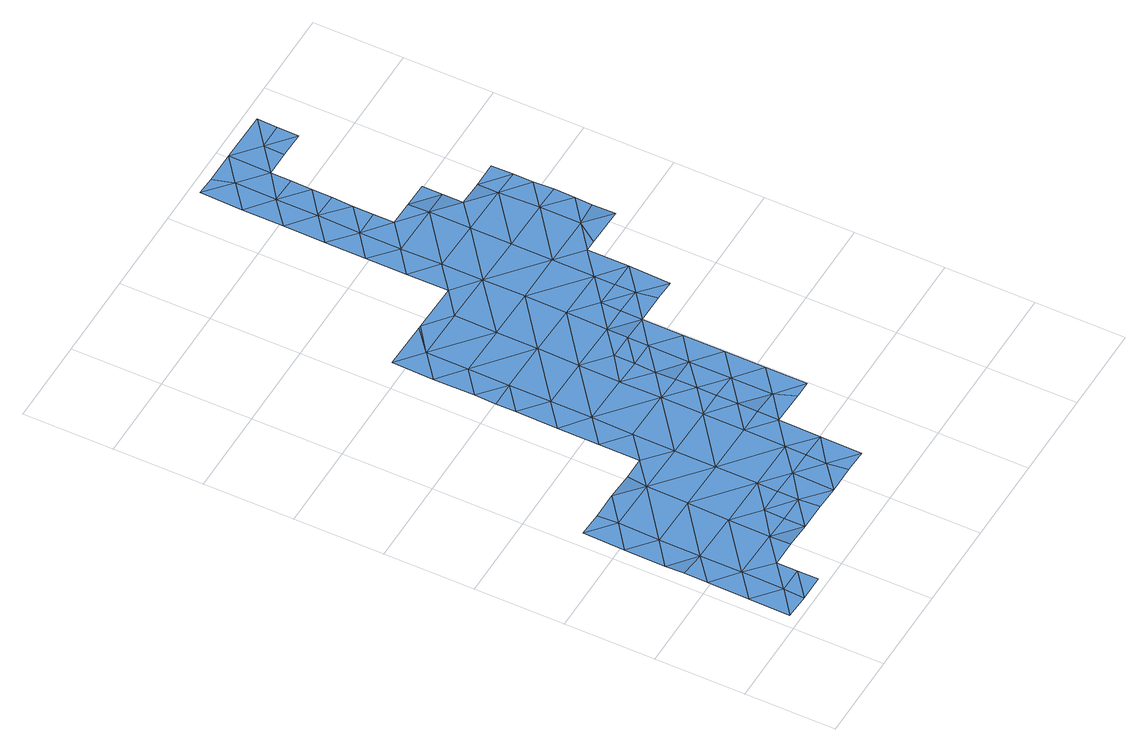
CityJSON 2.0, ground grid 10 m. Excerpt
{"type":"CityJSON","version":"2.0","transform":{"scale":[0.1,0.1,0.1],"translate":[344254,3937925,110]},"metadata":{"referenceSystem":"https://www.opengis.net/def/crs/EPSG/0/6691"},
"CityObjects":{
"waterbody1":{"type":"WaterBody","attributes":{"name":"5","class":"1140","function":"1","WaterBodyRiverFloodingRiskAttribute.description":"3","WaterBodyRiverFloodingRiskAttribute.rankOrg":"1","WaterBodyRiverFloodingRiskAttribute.adminType":"2","WaterBodyRiverFloodingRiskAttribute.scale":"L2"},"geometry":[{"type":"MultiSurface","lod":"1","boundaries":[[[0,1,2]],[[3,4,5]],[[1,6,7]],[[7,2,1]],[[8,6,1]],[[4,9,5]],[[5,9,10]],[[5,10,11]],[[12,5,11]],[[3,5,12]],[[4,8,1]],[[4,1,9]],[[9,1,0]]]}]},
"waterbody2":{"type":"WaterBody","attributes":{"name":"5","class":"1140","function":"1","WaterBodyRiverFloodingRiskAttribute.description":"3","WaterBodyRiverFloodingRiskAttribute.rankOrg":"2","WaterBodyRiverFloodingRiskAttribute.adminType":"2","WaterBodyRiverFloodingRiskAttribute.scale":"L2"},"geometry":[{"type":"MultiSurface","lod":"1","boundaries":[[[13,14,15]],[[16,14,13]],[[13,17,16]],[[13,18,17]],[[19,18,13]],[[19,20,18]],[[21,20,19]],[[22,20,21]],[[20,22,23]],[[24,23,22]],[[24,25,23]],[[26,27,28]],[[26,29,27]],[[26,30,29]],[[31,30,26]],[[31,32,30]],[[31,19,32]],[[31,21,19]],[[31,33,21]],[[19,34,32]],[[35,30,32]],[[36,30,35]],[[36,37,30]],[[36,38,37]],[[39,40,41]],[[40,39,42]],[[39,35,42]],[[43,44,45]],[[43,46,44]],[[47,48,49]],[[49,48,50]],[[46,49,50]],[[46,50,44]],[[17,44,50]],[[51,44,17]],[[52,17,50]],[[45,44,51]],[[45,51,53]],[[23,51,18]],[[54,55,56]],[[57,56,55]],[[58,56,57]],[[59,56,58]],[[60,56,59]],[[61,59,62]],[[63,62,64]],[[65,64,62]],[[66,67,57]],[[57,68,66]],[[68,57,69]],[[69,70,68]],[[27,68,70]],[[27,71,68]],[[72,71,27]],[[68,71,73]],[[73,66,68]],[[63,61,62]],[[59,58,62]],[[67,58,57]],[[69,57,55]],[[56,60,54]],[[42,35,32]],[[26,33,31]],[[37,29,30]],[[29,72,27]],[[26,28,33]],[[27,70,28]],[[23,25,53]],[[20,23,18]],[[18,51,17]],[[13,15,19]],[[19,15,34]],[[42,32,34]],[[40,42,74]],[[75,76,77]],[[76,75,78]],[[79,80,78]],[[81,82,83]],[[84,14,16]],[[52,16,17]],[[81,85,86]],[[87,85,88]],[[48,52,50]],[[88,89,90]],[[91,48,47]],[[92,93,94]],[[95,93,92]],[[93,95,96]],[[97,2,98]],[[99,100,101]],[[102,103,104]],[[103,89,105]],[[106,107,105]],[[107,96,108]],[[108,109,110]],[[111,101,112]],[[3,111,4]],[[110,109,6]],[[6,109,98]],[[97,98,113]],[[114,113,115]],[[116,117,115]],[[14,118,119]],[[113,98,120]],[[98,109,120]],[[121,120,109]],[[108,121,109]],[[108,96,121]],[[122,114,115]],[[100,104,101]],[[101,104,103]],[[101,103,112]],[[112,103,105]],[[112,105,107]],[[112,107,108]],[[110,112,108]],[[112,110,111]],[[111,110,4]],[[8,4,110]],[[6,8,110]],[[98,7,6]],[[7,98,2]],[[120,121,123]],[[124,114,122]],[[117,122,115]],[[121,96,125]],[[96,95,125]],[[94,93,126]],[[126,93,107]],[[3,12,111]],[[111,12,99]],[[99,101,111]],[[107,93,96]],[[127,126,107]],[[127,107,106]],[[106,91,47]],[[106,105,91]],[[105,89,91]],[[89,48,91]],[[88,48,89]],[[88,52,48]],[[85,52,88]],[[81,52,85]],[[52,81,16]],[[81,84,16]],[[83,84,81]],[[86,82,81]],[[87,88,90]],[[128,90,89]],[[128,89,129]],[[89,103,129]],[[102,129,103]],[[130,78,80]],[[130,76,78]],[[74,75,77]],[[42,75,74]],[[34,75,42]],[[15,75,34]],[[75,15,78]],[[119,78,15]],[[119,79,78]],[[65,62,58]],[[131,118,14]],[[131,14,84]],[[14,119,15]],[[132,121,125]],[[121,132,123]],[[120,123,116]],[[115,120,116]],[[115,113,120]],[[53,51,23]]]}]},
"waterbody3":{"type":"WaterBody","attributes":{"name":"5","class":"1140","function":"1","WaterBodyRiverFloodingRiskAttribute.description":"3","WaterBodyRiverFloodingRiskAttribute.rankOrg":"1","WaterBodyRiverFloodingRiskAttribute.adminType":"2","WaterBodyRiverFloodingRiskAttribute.scale":"L2"},"geometry":[{"type":"MultiSurface","lod":"1","boundaries":[[[133,134,135]],[[100,99,135]],[[133,135,136]],[[136,135,99]],[[82,137,138]],[[82,86,137]],[[86,87,137]],[[128,129,139]],[[90,128,139]],[[135,134,140]],[[86,85,87]],[[87,90,137]],[[102,104,140]],[[140,104,135]],[[100,135,104]],[[141,139,140]],[[134,141,140]],[[141,138,139]],[[138,137,139]],[[137,90,139]],[[139,129,140]],[[129,102,140]]]}]},
"waterbody4":{"type":"WaterBody","attributes":{"name":"5","class":"1140","function":"1","WaterBodyRiverFloodingRiskAttribute.description":"3","WaterBodyRiverFloodingRiskAttribute.rankOrg":"1","WaterBodyRiverFloodingRiskAttribute.adminType":"2","WaterBodyRiverFloodingRiskAttribute.scale":"L2"},"geometry":[{"type":"MultiSurface","lod":"1","boundaries":[[[131,84,142]],[[83,82,142]],[[142,118,131]],[[142,143,118]],[[142,84,83]],[[144,142,82]],[[143,142,144]]]}]}
},
"vertices":[
[151,51,12],[149,74,12],[120,51,12],[206,96,12],[178,96,12],[205,73,12],[121,97,12],[120,74,12],[149,97,12],[177,50,12],[208,50,12],[233,49,12],[234,95,12],
[269,441,8],[324,394,8],[325,441,7],[268,395,8],[211,396,9],[212,442,8],[269,488,7],[213,489,8],[241,511,7],[185,512,8],[156,490,8],[182,512,8],[128,513,8],[271,580,4],[272,626,3],[243,604,4],[300,603,3],[328,579,4],[270,534,6],[327,533,5],[242,558,5],[326,487,6],[355,556,4],[356,579,3],[328,602,3],[356,602,3],[384,555,3],[412,531,4],[412,555,3],[383,532,4],[126,397,9],[154,397,9],[127,421,9],[126,375,9],[124,282,10],[153,305,10],[125,328,9],[154,351,9],[155,443,9],[210,350,9],[127,467,8],[246,789,3],[245,742,3],[274,765,3],[273,719,3],[302,741,3],[303,788,3],[267,788,3],[360,787,3],[331,764,3],[359,764,3],[359,740,3],[330,741,3],[301,695,3],[302,718,3],[273,673,3],[245,696,3],[244,650,3],[300,649,3],[300,626,3],[301,672,3],[411,508,5],[383,486,6],[411,462,6],[411,485,6],[382,440,7],[366,417,7],[410,416,7],[267,349,8],[295,325,8],[295,349,8],[296,372,8],[238,326,9],[266,326,9],[238,303,9],[209,304,9],[209,258,10],[237,280,9],[152,259,10],[10,238,12],[38,214,12],[37,237,12],[9,192,12],[37,168,12],[92,52,13],[92,75,12],[235,142,12],[235,165,12],[207,165,12],[236,211,11],[208,211,11],[236,188,11],[151,212,11],[123,236,11],[95,213,12],[94,167,12],[93,121,12],[150,120,12],[206,119,12],[150,166,12],[63,52,13],[63,29,13],[35,29,13],[7,53,13],[6,7,13],[352,371,8],[353,417,7],[36,76,13],[36,122,13],[34,6,13],[8,99,13],[63,6,13],[8,146,12],[67,237,12],[98,236,11],[237,257,10],[237,234,10],[410,442,6],[324,371,8],[8,125,13],
[292,141,11],[292,187,11],[264,164,11],[273,141,11],[266,303,9],[294,279,9],[265,257,9],[264,210,11],[293,233,10],
[324,348,8],[351,324,8],[328,325,8]
]}
